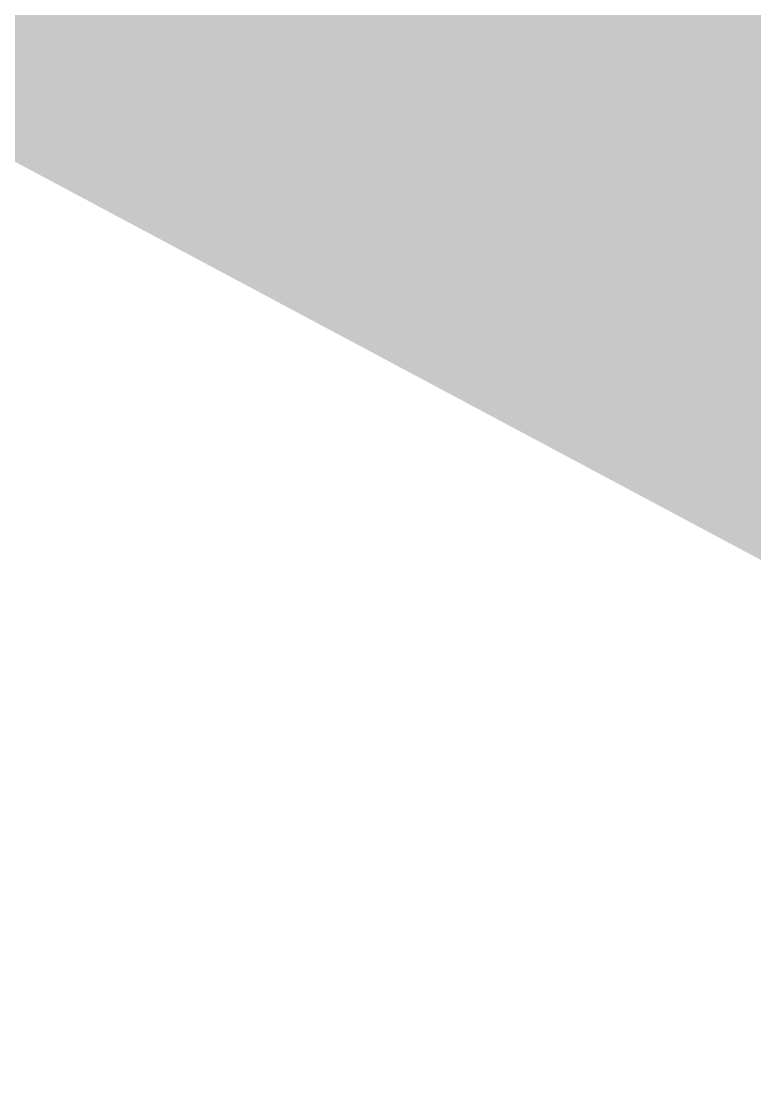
# Model space of a CAD drawing. Header units: millimetres. Extents: x 0 to 594, y 0 to 420.
# Drawn here: x 478.225579 to 478.227774, y 58.008317 to 58.011526 of the extents above; entities that cross this region are included whole.
import ezdxf

# ---------------------------------------------------------------- set-up
doc = ezdxf.new("R2010")
doc.units = ezdxf.units.MM

msp = doc.modelspace()

# ---------------------------------------------------------------- hatches: boundary and pattern name
at = {"true_color": 0xd6a749}
msp.add_hatch(color=7, dxfattribs=at).paths.add_polyline_path([(479.6731811, 59.1053338), (479.5858318, 59.1386223), (479.4869506, 59.1153023), (479.2917822, 59.0153849), (478.9195193, 58.83582), (478.5320686, 58.693926), (478.1315815, 58.5926453), (478.1011257, 58.5867171), (478.0878267, 58.5841296), (478.0802853, 58.5826648), (477.8252588, 58.5367151), (477.5702821, 58.5043437), (477.311738, 58.4859213), (477.2656205, 58.4842574), (477.2454816, 58.4835282), (477.2340594, 58.4831088), (477.2395645, 58.4673873), (477.2449977, 58.4518648), (477.2503866, 58.4364419), (477.276202, 58.3981866), (477.3008062, 58.3772154), (477.3452883, 58.3555527), (477.4881899, 58.3121481), (477.6289012, 58.2642912), (477.7682022, 58.2105992), (477.8057191, 58.195062), (477.8221025, 58.1882802), (477.8313953, 58.1844408), (478.1586082, 58.0450173), (478.4736919, 57.8856604), (478.7756341, 57.6983338), (478.8061075, 57.6766205), (478.8194129, 57.6671415), (478.8269552, 57.6617719), (478.8417319, 57.6913253), (478.8481846, 57.7042307), (478.8518442, 57.7115499), (478.8853983, 57.6947729), (478.9185099, 57.6782171), (478.9514002, 57.6617719), (478.9597887, 57.6869374), (478.9680666, 57.7117711), (478.9762892, 57.7364389), (478.9253175, 57.7677087), (478.8743015, 57.7989011), (478.8232468, 57.8300215), (478.8008974, 57.8435676), (478.7788522, 57.8569367), (478.7569674, 57.8702173), (478.5779989, 57.9756848), (478.3967904, 58.0761691), (478.2124957, 58.1719963), (478.1916912, 58.1820635), (478.1711523, 58.1920034), (478.1507461, 58.201888), (478.1170519, 58.2187711), (478.1023397, 58.2261465), (478.0939992, 58.2303362), (478.0442488, 58.2562714), (478.0114894, 58.2855307), (477.98618, 58.3345962), (477.983209, 58.3705451), (477.9878485, 58.3937232), (478.0040752, 58.4239974), (478.0433086, 58.4488468), (478.0784435, 58.4630879), (478.1395958, 58.4789275), (478.234468, 58.5027637), (478.3412925, 58.5365114), (478.5516331, 58.6090969), (478.6905488, 58.6573327), (478.8301226, 58.6978419), (478.9747461, 58.7224663), (479.034229, 58.7287217), (479.0887396, 58.7390922), (479.1467291, 58.7562158), (479.1794498, 58.772319), (479.1937361, 58.779346), (479.2018333, 58.7833199), (479.2346223, 58.7991714), (479.2673061, 58.8152221), (479.2998462, 58.8315548), (479.2998462, 58.8651088), (479.2998462, 58.8982204), (479.2998462, 58.9311108), (479.3582339, 58.9465991), (479.4163119, 58.9632102), (479.4740692, 58.9808888), (479.4824577, 58.9976658), (479.4907356, 59.0142216), (479.4989582, 59.0306668), (479.5325122, 59.0306668), (479.5656238, 59.0306668), (479.5985142, 59.0306668), (479.5985142, 59.0474438), (479.5985142, 59.0639996), (479.5985142, 59.0804448), (479.6236797, 59.0888333), (479.6485134, 59.0971112)])
at = {"true_color": 0xe7be6c}
msp.add_hatch(color=7, dxfattribs=at).paths.add_polyline_path([(477.3087264, 58.4582198), (477.3003379, 58.4330543), (477.29206, 58.4082206), (477.2838374, 58.3835528), (477.4269888, 58.3367173), (477.5692331, 58.2875919), (477.7100615, 58.2342188), (477.7504895, 58.217569), (477.7909341, 58.2009745), (477.8313953, 58.1844408), (478.0082151, 58.1174719), (478.1809862, 58.0348838), (478.4977982, 57.8658866), (478.5164696, 57.8558139), (478.5348865, 57.8458684), (478.5531763, 57.8359949), (478.6301146, 57.7943648), (478.7069589, 57.7525743), (478.7836982, 57.7105792), (478.7982757, 57.7025143), (478.8126597, 57.6945599), (478.8269552, 57.6866609), (478.8417319, 57.730991), (478.8481846, 57.7503491), (478.8518442, 57.7613279), (478.8182183, 57.7770043), (478.785068, 57.7937039), (478.7522882, 57.8111059), (478.6912051, 57.8616619), (478.6310678, 57.9011229), (478.5578554, 57.9293286), (478.5395002, 57.9314285), (478.5213884, 57.9335008), (478.5033983, 57.9355509), (478.5033983, 57.9523279), (478.5033983, 57.9688837), (478.5033983, 57.9853289), (478.4491375, 58.0037209), (478.417758, 58.0163166), (478.3823631, 58.0339122), (478.0358225, 58.2100396), (477.6833252, 58.3519143)])

doc.saveas('drawing.dxf')
